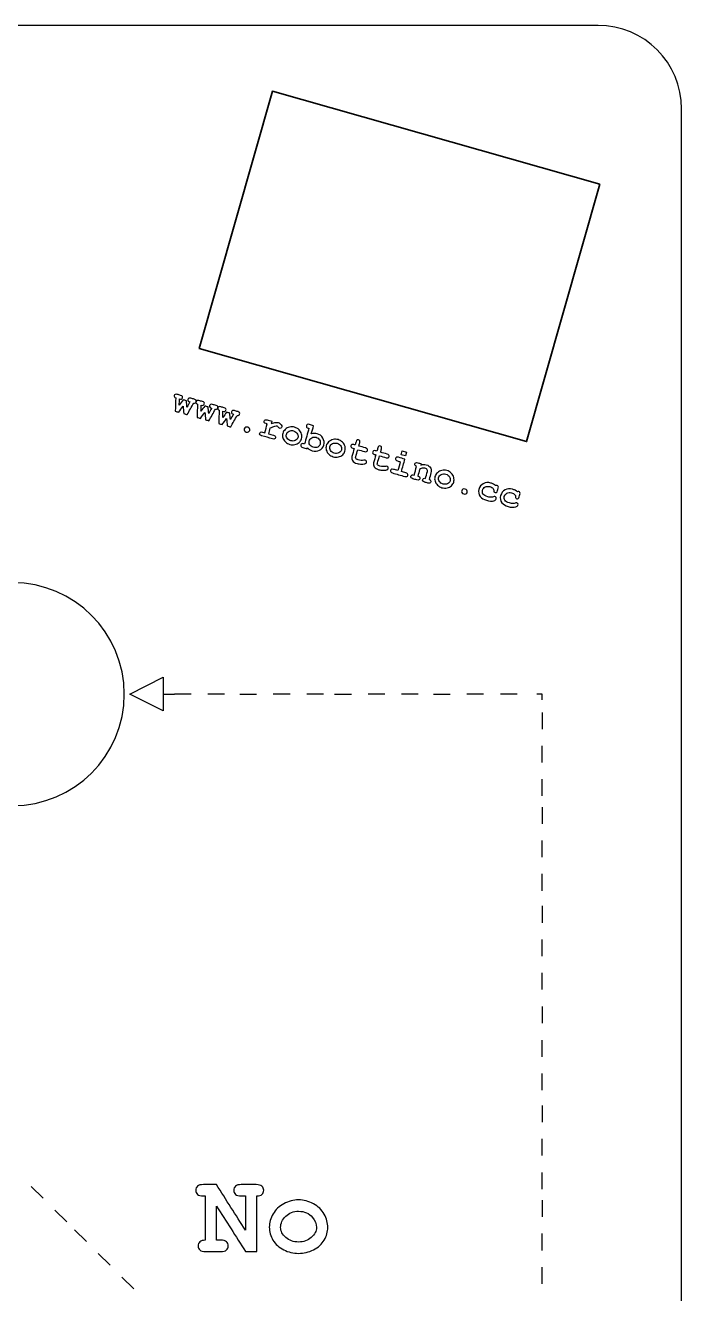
# Model space of a CAD drawing. Header units: millimetres. Extents: x 20 to 629, y 4 to 485.
# Drawn here: x 202.3 to 320, y 257.4 to 485 of the extents above; entities that cross this region are included whole.
import ezdxf

# ---------------------------------------------------------------- set-up
doc = ezdxf.new("R2010")
doc.units = ezdxf.units.MM
doc.header["$MEASUREMENT"] = 0
doc.layers.add('incisione', color=6, linetype='Continuous', true_color=0xff00ff)
doc.layers.add('taglio', color=178, linetype='Continuous', true_color=0x000000)

msp = doc.modelspace()

# ---------------------------------------------------------------- linework, layer by layer
at = {"layer": 'incisione'}
for p, q in [((269.66, 407.96), (269.85, 408.65)), ((270.43, 407.74), (269.66, 407.96)), ((269.85, 408.65), (270.63, 408.43)), ((270.63, 408.43), (270.43, 407.74))]:
    msp.add_line(p, q, dxfattribs=at)
msp.add_lwpolyline([(221, 365.01), (226.99, 368.04), (226.99, 362.04)], close=True, dxfattribs=at)
for points in [[(226.99, 365), (229, 365)], [(232, 365), (229, 365)], [(238, 365), (235, 365)], [(240.74, 365), (243.74, 365)], [(249.74, 365), (246.74, 365)], [(255.74, 365), (252.74, 365)], [(257.74, 365), (260.74, 365)], [(266.74, 365), (263.74, 365)], [(272.74, 365), (269.74, 365)], [(275.48, 365), (278.48, 365)], [(284.48, 365), (281.48, 365)], [(290.48, 365), (287.48, 365)], [(295, 364), (295, 365), (294, 365)], [(295, 361.74), (295, 358.74)], [(295, 352.74), (295, 355.74)], [(295, 346.74), (295, 349.74)], [(295, 344.74), (295, 341.74)], [(295, 335.74), (295, 338.74)], [(295, 329.74), (295, 332.74)], [(295, 327), (295, 324)], [(295, 318), (295, 321)], [(295, 312), (295, 315)], [(295, 308.95), (295, 305.95)], [(295, 299.95), (295, 302.95)], [(295, 293.95), (295, 296.95)], [(295, 291.21), (295, 288.21)], [(295, 282.21), (295, 285.21)], [(295, 276.21), (295, 279.21)], [(205.44, 274.56), (203.32, 276.68)], [(295, 274.21), (295, 271.21)], [(209.68, 270.32), (207.56, 272.44)], [(211.09, 268.91), (213.21, 266.79)], [(295, 265.21), (295, 268.21)], [(217.46, 262.54), (215.34, 264.66)], [(295, 259.21), (295, 262.21)], [(221.7, 258.3), (219.58, 260.42)]]:
    msp.add_lwpolyline(points, dxfattribs=at)
for points, knots in [([(230.55, 416.67), (230.29, 416.31), (230.03, 415.96), (229.76, 415.6), (229.56, 415.66), (229.35, 415.72), (229.15, 415.77), (229.18, 416.57), (229.21, 417.37), (229.24, 418.16), (229.12, 418.2), (229.04, 418.26), (229, 418.34), (228.96, 418.42), (228.95, 418.5), (228.97, 418.59), (229, 418.69), (229.06, 418.75), (229.14, 418.8), (229.22, 418.84), (229.34, 418.83), (229.5, 418.79), (229.7, 418.73), (229.9, 418.68), (230.11, 418.62), (230.26, 418.57), (230.37, 418.51), (230.42, 418.43), (230.46, 418.35), (230.48, 418.26), (230.45, 418.17), (230.42, 418.07), (230.36, 418), (230.26, 417.95), (230.19, 417.92), (230.07, 417.92), (229.9, 417.97), (229.89, 417.6), (229.87, 417.24), (229.86, 416.87), (230.09, 417.18), (230.33, 417.5), (230.56, 417.81), (230.76, 417.76), (230.95, 417.7), (231.14, 417.65), (231.18, 417.26), (231.21, 416.87), (231.25, 416.48), (231.43, 416.79), (231.61, 417.11), (231.79, 417.43), (231.63, 417.48), (231.53, 417.53), (231.49, 417.57), (231.41, 417.67), (231.38, 417.77), (231.42, 417.9), (231.44, 417.99), (231.5, 418.06), (231.58, 418.1), (231.67, 418.14), (231.79, 418.14), (231.94, 418.1), (232.15, 418.04), (232.35, 417.98), (232.56, 417.92), (232.71, 417.88), (232.82, 417.81), (232.87, 417.74), (232.92, 417.66), (232.93, 417.57), (232.9, 417.47), (232.87, 417.38), (232.82, 417.32), (232.75, 417.27), (232.67, 417.23), (232.58, 417.22), (232.46, 417.24), (232.07, 416.55), (231.68, 415.86), (231.29, 415.16), (231.09, 415.22), (230.89, 415.28), (230.69, 415.34), (230.64, 415.78), (230.6, 416.23), (230.55, 416.67)], [0, 0, 0, 0, 1, 1, 1, 2, 2, 2, 3, 3, 3, 4, 4, 4, 5, 5, 5, 6, 6, 6, 7, 7, 7, 8, 8, 8, 9, 9, 9, 10, 10, 10, 11, 11, 11, 12, 12, 12, 13, 13, 13, 14, 14, 14, 15, 15, 15, 16, 16, 16, 17, 17, 17, 18, 18, 18, 19, 19, 19, 20, 20, 20, 21, 21, 21, 22, 22, 22, 23, 23, 23, 24, 24, 24, 25, 25, 25, 26, 26, 26, 27, 27, 27, 28, 28, 28, 29, 29, 29, 29]), ([(234.46, 415.56), (234.19, 415.21), (233.93, 414.85), (233.66, 414.49), (233.46, 414.55), (233.26, 414.61), (233.05, 414.66), (233.08, 415.46), (233.11, 416.26), (233.14, 417.05), (233.02, 417.09), (232.94, 417.15), (232.9, 417.23), (232.86, 417.31), (232.85, 417.39), (232.87, 417.48), (232.9, 417.58), (232.96, 417.64), (233.04, 417.69), (233.12, 417.73), (233.24, 417.73), (233.4, 417.68), (233.6, 417.62), (233.81, 417.57), (234.01, 417.51), (234.16, 417.46), (234.27, 417.4), (234.32, 417.32), (234.37, 417.24), (234.38, 417.16), (234.35, 417.06), (234.32, 416.96), (234.26, 416.89), (234.16, 416.84), (234.09, 416.81), (233.97, 416.81), (233.81, 416.86), (233.79, 416.49), (233.78, 416.13), (233.76, 415.76), (234, 416.07), (234.23, 416.39), (234.46, 416.7), (234.66, 416.65), (234.85, 416.59), (235.04, 416.54), (235.08, 416.15), (235.11, 415.76), (235.15, 415.37), (235.33, 415.69), (235.51, 416.01), (235.7, 416.33), (235.53, 416.37), (235.43, 416.42), (235.39, 416.46), (235.31, 416.56), (235.28, 416.67), (235.32, 416.79), (235.35, 416.88), (235.4, 416.95), (235.48, 416.99), (235.57, 417.03), (235.69, 417.03), (235.85, 416.99), (236.05, 416.93), (236.25, 416.87), (236.46, 416.81), (236.61, 416.77), (236.72, 416.71), (236.77, 416.63), (236.82, 416.55), (236.83, 416.46), (236.8, 416.36), (236.78, 416.27), (236.73, 416.21), (236.65, 416.17), (236.57, 416.12), (236.48, 416.11), (236.36, 416.14), (235.97, 415.44), (235.58, 414.75), (235.19, 414.06), (234.99, 414.11), (234.79, 414.17), (234.59, 414.23), (234.55, 414.67), (234.5, 415.12), (234.46, 415.56)], [0, 0, 0, 0, 1, 1, 1, 2, 2, 2, 3, 3, 3, 4, 4, 4, 5, 5, 5, 6, 6, 6, 7, 7, 7, 8, 8, 8, 9, 9, 9, 10, 10, 10, 11, 11, 11, 12, 12, 12, 13, 13, 13, 14, 14, 14, 15, 15, 15, 16, 16, 16, 17, 17, 17, 18, 18, 18, 19, 19, 19, 20, 20, 20, 21, 21, 21, 22, 22, 22, 23, 23, 23, 24, 24, 24, 25, 25, 25, 26, 26, 26, 27, 27, 27, 28, 28, 28, 29, 29, 29, 29]), ([(238.36, 414.45), (238.09, 414.1), (237.83, 413.74), (237.57, 413.38), (237.36, 413.44), (237.16, 413.5), (236.95, 413.56), (236.98, 414.35), (237.01, 415.15), (237.04, 415.94), (236.92, 415.98), (236.84, 416.04), (236.8, 416.12), (236.76, 416.2), (236.75, 416.28), (236.78, 416.37), (236.8, 416.47), (236.86, 416.53), (236.94, 416.58), (237.03, 416.62), (237.15, 416.62), (237.3, 416.57), (237.5, 416.51), (237.71, 416.46), (237.91, 416.4), (238.07, 416.35), (238.17, 416.29), (238.22, 416.21), (238.27, 416.13), (238.28, 416.05), (238.25, 415.95), (238.22, 415.85), (238.16, 415.78), (238.07, 415.73), (237.99, 415.7), (237.87, 415.71), (237.71, 415.75), (237.69, 415.39), (237.68, 415.02), (237.66, 414.65), (237.9, 414.96), (238.13, 415.28), (238.37, 415.59), (238.56, 415.54), (238.75, 415.48), (238.94, 415.43), (238.98, 415.04), (239.01, 414.65), (239.05, 414.26), (239.23, 414.58), (239.41, 414.9), (239.6, 415.22), (239.44, 415.26), (239.33, 415.31), (239.29, 415.35), (239.21, 415.45), (239.19, 415.56), (239.22, 415.68), (239.25, 415.77), (239.3, 415.84), (239.39, 415.88), (239.47, 415.92), (239.59, 415.92), (239.75, 415.88), (239.95, 415.82), (240.16, 415.76), (240.36, 415.7), (240.52, 415.66), (240.62, 415.6), (240.67, 415.52), (240.72, 415.44), (240.73, 415.35), (240.7, 415.25), (240.68, 415.16), (240.63, 415.1), (240.55, 415.06), (240.48, 415.01), (240.38, 415), (240.26, 415.03), (239.87, 414.33), (239.48, 413.64), (239.1, 412.95), (238.89, 413), (238.69, 413.06), (238.49, 413.12), (238.45, 413.56), (238.4, 414.01), (238.36, 414.45)], [0, 0, 0, 0, 1, 1, 1, 2, 2, 2, 3, 3, 3, 4, 4, 4, 5, 5, 5, 6, 6, 6, 7, 7, 7, 8, 8, 8, 9, 9, 9, 10, 10, 10, 11, 11, 11, 12, 12, 12, 13, 13, 13, 14, 14, 14, 15, 15, 15, 16, 16, 16, 17, 17, 17, 18, 18, 18, 19, 19, 19, 20, 20, 20, 21, 21, 21, 22, 22, 22, 23, 23, 23, 24, 24, 24, 25, 25, 25, 26, 26, 26, 27, 27, 27, 28, 28, 28, 29, 29, 29, 29]), ([(246.5, 413.96), (246.2, 414.04), (245.91, 414.12), (245.61, 414.21), (245.46, 414.25), (245.34, 414.25), (245.25, 414.21), (245.17, 414.17), (245.11, 414.1), (245.09, 414.01), (245.06, 413.91), (245.07, 413.82), (245.12, 413.74), (245.17, 413.66), (245.27, 413.6), (245.43, 413.56), (245.51, 413.53), (245.58, 413.51), (245.66, 413.49), (245.51, 412.96), (245.36, 412.44), (245.21, 411.91), (245.08, 411.95), (244.96, 411.98), (244.83, 412.02), (244.67, 412.06), (244.55, 412.07), (244.47, 412.02), (244.38, 411.98), (244.33, 411.91), (244.3, 411.82), (244.27, 411.72), (244.28, 411.63), (244.33, 411.55), (244.38, 411.48), (244.48, 411.41), (244.64, 411.37), (245.3, 411.18), (245.95, 411), (246.61, 410.81), (246.76, 410.77), (246.88, 410.76), (246.97, 410.81), (247.05, 410.85), (247.11, 410.91), (247.13, 411.01), (247.16, 411.11), (247.15, 411.2), (247.1, 411.28), (247.05, 411.35), (246.95, 411.42), (246.79, 411.46), (246.48, 411.55), (246.17, 411.64), (245.86, 411.72), (245.96, 412.05), (246.05, 412.38), (246.14, 412.71), (246.48, 412.86), (246.75, 412.96), (246.97, 413.03), (247.18, 413.09), (247.33, 413.11), (247.42, 413.08), (247.49, 413.06), (247.56, 413), (247.63, 412.89), (247.69, 412.79), (247.77, 412.72), (247.85, 412.7), (247.94, 412.68), (248.03, 412.69), (248.11, 412.73), (248.19, 412.78), (248.25, 412.85), (248.27, 412.94), (248.3, 413.05), (248.27, 413.18), (248.16, 413.32), (248.01, 413.54), (247.82, 413.67), (247.61, 413.73), (247.47, 413.77), (247.32, 413.78), (247.14, 413.76), (246.96, 413.74), (246.71, 413.67), (246.38, 413.55), (246.42, 413.69), (246.46, 413.82), (246.5, 413.96)], [-30, -30, -30, -30, -29, -29, -29, -28, -28, -28, -27, -27, -27, -26, -26, -26, -25, -25, -25, -24, -24, -24, -23, -23, -23, -22, -22, -22, -21, -21, -21, -20, -20, -20, -19, -19, -19, -18, -18, -18, -17, -17, -17, -16, -16, -16, -15, -15, -15, -14, -14, -14, -13, -13, -13, -12, -12, -12, -11, -11, -11, -10, -10, -10, -9, -9, -9, -8, -8, -8, -7, -7, -7, -6, -6, -6, -5, -5, -5, -4, -4, -4, -3, -3, -3, -2, -2, -2, -1, -1, -1, 0, 0, 0, 0]), ([(242.5, 412.33), (242.47, 412.21), (242.39, 412.12), (242.28, 412.06), (242.17, 412), (242.04, 411.99), (241.89, 412.04), (241.74, 412.08), (241.63, 412.16), (241.57, 412.26), (241.5, 412.37), (241.49, 412.49), (241.52, 412.61), (241.56, 412.73), (241.63, 412.82), (241.74, 412.88), (241.85, 412.94), (241.98, 412.94), (242.14, 412.9), (242.29, 412.86), (242.4, 412.78), (242.46, 412.68), (242.52, 412.57), (242.54, 412.45), (242.5, 412.33)], [0, 0, 0, 0, 1, 1, 1, 2, 2, 2, 3, 3, 3, 4, 4, 4, 5, 5, 5, 6, 6, 6, 7, 7, 7, 8, 8, 8, 8]), ([(251.8, 410.83), (251.73, 410.58), (251.59, 410.36), (251.39, 410.17), (251.18, 409.97), (250.92, 409.84), (250.61, 409.78), (250.29, 409.72), (249.99, 409.73), (249.69, 409.82), (249.39, 409.9), (249.13, 410.05), (248.9, 410.27), (248.67, 410.48), (248.51, 410.72), (248.44, 411), (248.36, 411.27), (248.36, 411.54), (248.43, 411.8), (248.51, 412.06), (248.65, 412.29), (248.87, 412.5), (249.08, 412.71), (249.35, 412.85), (249.66, 412.92), (249.97, 412.98), (250.27, 412.98), (250.56, 412.89), (250.86, 412.81), (251.12, 412.65), (251.36, 412.43), (251.59, 412.2), (251.74, 411.95), (251.81, 411.66), (251.88, 411.37), (251.87, 411.09), (251.8, 410.83)], [0, 0, 0, 0, 1, 1, 1, 2, 2, 2, 3, 3, 3, 4, 4, 4, 5, 5, 5, 6, 6, 6, 7, 7, 7, 8, 8, 8, 9, 9, 9, 10, 10, 10, 11, 11, 11, 12, 12, 12, 12]), ([(251.15, 411.01), (251.21, 411.22), (251.19, 411.44), (251.09, 411.66), (250.95, 411.95), (250.71, 412.15), (250.38, 412.24), (250.09, 412.33), (249.81, 412.3), (249.56, 412.17), (249.31, 412.04), (249.15, 411.85), (249.08, 411.6), (249.02, 411.4), (249.07, 411.18), (249.22, 410.94), (249.37, 410.71), (249.59, 410.55), (249.88, 410.47), (250.17, 410.39), (250.44, 410.41), (250.69, 410.53), (250.94, 410.65), (251.09, 410.81), (251.15, 411.01)], [0, 0, 0, 0, 1, 1, 1, 2, 2, 2, 3, 3, 3, 4, 4, 4, 5, 5, 5, 6, 6, 6, 7, 7, 7, 8, 8, 8, 8]), ([(253.97, 413.17), (253.83, 412.68), (253.69, 412.19), (253.55, 411.71), (253.74, 411.77), (253.92, 411.8), (254.1, 411.8), (254.28, 411.81), (254.45, 411.79), (254.62, 411.74), (255.07, 411.61), (255.41, 411.35), (255.63, 410.95), (255.86, 410.55), (255.91, 410.13), (255.78, 409.69), (255.66, 409.26), (255.41, 408.96), (255.04, 408.76), (254.66, 408.56), (254.22, 408.53), (253.73, 408.67), (253.56, 408.72), (253.4, 408.79), (253.25, 408.88), (253.1, 408.97), (252.97, 409.08), (252.84, 409.21), (252.83, 409.16), (252.81, 409.1), (252.8, 409.05), (252.54, 409.12), (252.29, 409.19), (252.03, 409.27), (251.88, 409.31), (251.77, 409.37), (251.73, 409.45), (251.68, 409.53), (251.66, 409.62), (251.69, 409.72), (251.72, 409.81), (251.78, 409.88), (251.86, 409.92), (251.95, 409.96), (252.06, 409.96), (252.22, 409.92), (252.26, 409.91), (252.29, 409.9), (252.33, 409.89), (252.6, 410.82), (252.86, 411.76), (253.13, 412.7), (253.09, 412.71), (253.06, 412.72), (253.02, 412.73), (252.86, 412.78), (252.76, 412.84), (252.71, 412.92), (252.66, 413), (252.65, 413.09), (252.68, 413.18), (252.71, 413.28), (252.76, 413.35), (252.84, 413.39), (252.93, 413.43), (253.05, 413.43), (253.21, 413.38), (253.46, 413.31), (253.71, 413.24), (253.97, 413.17)], [0, 0, 0, 0, 1, 1, 1, 2, 2, 2, 3, 3, 3, 4, 4, 4, 5, 5, 5, 6, 6, 6, 7, 7, 7, 8, 8, 8, 9, 9, 9, 10, 10, 10, 11, 11, 11, 12, 12, 12, 13, 13, 13, 14, 14, 14, 15, 15, 15, 16, 16, 16, 17, 17, 17, 18, 18, 18, 19, 19, 19, 20, 20, 20, 21, 21, 21, 22, 22, 22, 23, 23, 23, 23]), ([(255.13, 409.85), (255.2, 410.12), (255.17, 410.37), (255.04, 410.61), (254.9, 410.85), (254.7, 411.01), (254.43, 411.09), (254.16, 411.17), (253.9, 411.14), (253.66, 411.01), (253.42, 410.87), (253.26, 410.68), (253.18, 410.41), (253.12, 410.18), (253.15, 409.96), (253.27, 409.75), (253.4, 409.55), (253.61, 409.41), (253.92, 409.32), (254.23, 409.23), (254.49, 409.24), (254.71, 409.35), (254.92, 409.45), (255.06, 409.62), (255.13, 409.85)], [0, 0, 0, 0, 1, 1, 1, 2, 2, 2, 3, 3, 3, 4, 4, 4, 5, 5, 5, 6, 6, 6, 7, 7, 7, 8, 8, 8, 8]), ([(259.6, 408.61), (259.53, 408.36), (259.39, 408.14), (259.19, 407.95), (258.98, 407.75), (258.72, 407.63), (258.41, 407.56), (258.1, 407.5), (257.79, 407.52), (257.49, 407.6), (257.2, 407.69), (256.93, 407.83), (256.7, 408.05), (256.47, 408.26), (256.32, 408.51), (256.24, 408.78), (256.17, 409.06), (256.16, 409.32), (256.24, 409.58), (256.31, 409.84), (256.46, 410.07), (256.67, 410.28), (256.89, 410.49), (257.15, 410.63), (257.46, 410.7), (257.77, 410.77), (258.07, 410.76), (258.37, 410.67), (258.66, 410.59), (258.93, 410.43), (259.16, 410.21), (259.39, 409.98), (259.54, 409.73), (259.61, 409.44), (259.68, 409.15), (259.68, 408.88), (259.6, 408.61)], [0, 0, 0, 0, 1, 1, 1, 2, 2, 2, 3, 3, 3, 4, 4, 4, 5, 5, 5, 6, 6, 6, 7, 7, 7, 8, 8, 8, 9, 9, 9, 10, 10, 10, 11, 11, 11, 12, 12, 12, 12]), ([(258.95, 408.8), (259.01, 409), (258.99, 409.22), (258.89, 409.44), (258.75, 409.73), (258.52, 409.93), (258.18, 410.02), (257.89, 410.11), (257.62, 410.08), (257.37, 409.95), (257.11, 409.82), (256.95, 409.63), (256.88, 409.38), (256.83, 409.18), (256.87, 408.96), (257.02, 408.73), (257.17, 408.49), (257.39, 408.33), (257.68, 408.25), (257.97, 408.17), (258.24, 408.19), (258.49, 408.31), (258.74, 408.43), (258.89, 408.59), (258.95, 408.8)], [0, 0, 0, 0, 1, 1, 1, 2, 2, 2, 3, 3, 3, 4, 4, 4, 5, 5, 5, 6, 6, 6, 7, 7, 7, 8, 8, 8, 8]), ([(261.89, 408.87), (261.77, 408.44), (261.65, 408), (261.52, 407.57), (261.48, 407.43), (261.49, 407.33), (261.53, 407.27), (261.6, 407.17), (261.75, 407.09), (261.98, 407.03), (262.31, 406.93), (262.64, 406.92), (262.96, 406.98), (263.08, 407), (263.17, 407.01), (263.24, 406.99), (263.32, 406.97), (263.38, 406.91), (263.43, 406.83), (263.47, 406.75), (263.48, 406.67), (263.46, 406.57), (263.43, 406.49), (263.38, 406.43), (263.29, 406.38), (263.16, 406.31), (262.93, 406.28), (262.6, 406.28), (262.27, 406.29), (262, 406.32), (261.79, 406.38), (261.39, 406.49), (261.11, 406.67), (260.96, 406.9), (260.8, 407.13), (260.76, 407.37), (260.84, 407.63), (260.97, 408.11), (261.11, 408.58), (261.24, 409.06), (261.16, 409.08), (261.09, 409.1), (261.01, 409.13), (260.85, 409.17), (260.75, 409.23), (260.7, 409.31), (260.65, 409.39), (260.64, 409.48), (260.67, 409.58), (260.69, 409.67), (260.75, 409.74), (260.83, 409.78), (260.92, 409.82), (261.04, 409.82), (261.19, 409.78), (261.27, 409.76), (261.35, 409.73), (261.43, 409.71), (261.48, 409.91), (261.54, 410.1), (261.6, 410.3), (261.64, 410.45), (261.7, 410.56), (261.78, 410.61), (261.86, 410.66), (261.95, 410.67), (262.05, 410.64), (262.14, 410.61), (262.21, 410.56), (262.25, 410.47), (262.29, 410.39), (262.29, 410.27), (262.25, 410.11), (262.19, 409.92), (262.13, 409.72), (262.08, 409.53), (262.48, 409.41), (262.88, 409.3), (263.28, 409.18), (263.44, 409.14), (263.54, 409.08), (263.59, 409), (263.64, 408.92), (263.65, 408.83), (263.62, 408.73), (263.6, 408.64), (263.54, 408.57), (263.46, 408.53), (263.37, 408.49), (263.25, 408.49), (263.1, 408.53), (262.7, 408.65), (262.3, 408.76), (261.89, 408.87)], [0, 0, 0, 0, 1, 1, 1, 2, 2, 2, 3, 3, 3, 4, 4, 4, 5, 5, 5, 6, 6, 6, 7, 7, 7, 8, 8, 8, 9, 9, 9, 10, 10, 10, 11, 11, 11, 12, 12, 12, 13, 13, 13, 14, 14, 14, 15, 15, 15, 16, 16, 16, 17, 17, 17, 18, 18, 18, 19, 19, 19, 20, 20, 20, 21, 21, 21, 22, 22, 22, 23, 23, 23, 24, 24, 24, 25, 25, 25, 26, 26, 26, 27, 27, 27, 28, 28, 28, 29, 29, 29, 30, 30, 30, 31, 31, 31, 31]), ([(265.8, 407.77), (265.67, 407.33), (265.55, 406.9), (265.42, 406.46), (265.38, 406.32), (265.39, 406.22), (265.43, 406.16), (265.5, 406.06), (265.65, 405.98), (265.88, 405.92), (266.21, 405.83), (266.54, 405.81), (266.86, 405.87), (266.98, 405.89), (267.08, 405.9), (267.14, 405.88), (267.22, 405.86), (267.29, 405.8), (267.33, 405.72), (267.37, 405.64), (267.38, 405.56), (267.36, 405.46), (267.33, 405.38), (267.28, 405.32), (267.19, 405.27), (267.06, 405.2), (266.83, 405.17), (266.5, 405.17), (266.17, 405.18), (265.9, 405.21), (265.69, 405.27), (265.29, 405.38), (265.01, 405.56), (264.86, 405.79), (264.71, 406.02), (264.67, 406.26), (264.74, 406.52), (264.87, 407), (265.01, 407.47), (265.14, 407.95), (265.07, 407.97), (264.99, 407.99), (264.91, 408.02), (264.75, 408.06), (264.65, 408.12), (264.6, 408.2), (264.55, 408.28), (264.54, 408.37), (264.57, 408.47), (264.59, 408.56), (264.65, 408.63), (264.73, 408.67), (264.82, 408.71), (264.94, 408.71), (265.09, 408.67), (265.17, 408.65), (265.25, 408.62), (265.33, 408.6), (265.39, 408.8), (265.44, 408.99), (265.5, 409.19), (265.54, 409.34), (265.6, 409.45), (265.68, 409.5), (265.76, 409.55), (265.85, 409.56), (265.95, 409.53), (266.04, 409.5), (266.11, 409.45), (266.15, 409.36), (266.19, 409.28), (266.19, 409.16), (266.15, 409), (266.09, 408.81), (266.04, 408.61), (265.98, 408.42), (266.38, 408.3), (266.78, 408.19), (267.18, 408.07), (267.34, 408.03), (267.44, 407.97), (267.49, 407.89), (267.54, 407.81), (267.55, 407.72), (267.53, 407.62), (267.5, 407.53), (267.44, 407.46), (267.36, 407.42), (267.28, 407.38), (267.16, 407.38), (267, 407.42), (266.6, 407.54), (266.2, 407.65), (265.8, 407.77)], [0, 0, 0, 0, 1, 1, 1, 2, 2, 2, 3, 3, 3, 4, 4, 4, 5, 5, 5, 6, 6, 6, 7, 7, 7, 8, 8, 8, 9, 9, 9, 10, 10, 10, 11, 11, 11, 12, 12, 12, 13, 13, 13, 14, 14, 14, 15, 15, 15, 16, 16, 16, 17, 17, 17, 18, 18, 18, 19, 19, 19, 20, 20, 20, 21, 21, 21, 22, 22, 22, 23, 23, 23, 24, 24, 24, 25, 25, 25, 26, 26, 26, 27, 27, 27, 28, 28, 28, 29, 29, 29, 30, 30, 30, 31, 31, 31, 31]), ([(270.36, 407.17), (270.15, 406.43), (269.94, 405.68), (269.73, 404.94), (269.99, 404.86), (270.25, 404.79), (270.51, 404.72), (270.67, 404.67), (270.77, 404.61), (270.82, 404.53), (270.87, 404.45), (270.88, 404.36), (270.85, 404.26), (270.83, 404.17), (270.77, 404.1), (270.69, 404.06), (270.6, 404.02), (270.48, 404.02), (270.33, 404.06), (269.59, 404.27), (268.85, 404.48), (268.11, 404.69), (267.96, 404.74), (267.85, 404.8), (267.8, 404.88), (267.75, 404.96), (267.74, 405.05), (267.77, 405.14), (267.8, 405.24), (267.85, 405.31), (267.94, 405.35), (268.02, 405.39), (268.14, 405.39), (268.3, 405.34), (268.56, 405.27), (268.82, 405.2), (269.08, 405.12), (269.23, 405.65), (269.38, 406.18), (269.53, 406.7), (269.35, 406.75), (269.18, 406.8), (269, 406.85), (268.85, 406.9), (268.75, 406.96), (268.7, 407.04), (268.65, 407.12), (268.64, 407.21), (268.66, 407.3), (268.69, 407.4), (268.75, 407.47), (268.83, 407.51), (268.91, 407.55), (269.03, 407.55), (269.19, 407.5), (269.58, 407.39), (269.97, 407.28), (270.36, 407.17)], [0, 0, 0, 0, 1, 1, 1, 2, 2, 2, 3, 3, 3, 4, 4, 4, 5, 5, 5, 6, 6, 6, 7, 7, 7, 8, 8, 8, 9, 9, 9, 10, 10, 10, 11, 11, 11, 12, 12, 12, 13, 13, 13, 14, 14, 14, 15, 15, 15, 16, 16, 16, 17, 17, 17, 18, 18, 18, 19, 19, 19, 19]), ([(273.28, 406.34), (273.08, 406.4), (272.87, 406.46), (272.67, 406.51), (272.51, 406.56), (272.39, 406.56), (272.31, 406.52), (272.22, 406.48), (272.17, 406.41), (272.14, 406.31), (272.11, 406.22), (272.12, 406.13), (272.17, 406.05), (272.22, 405.97), (272.31, 405.91), (272.45, 405.87), (272.3, 405.35), (272.15, 404.82), (272, 404.29), (271.83, 404.34), (271.72, 404.35), (271.66, 404.34), (271.54, 404.3), (271.46, 404.22), (271.43, 404.1), (271.4, 404.01), (271.41, 403.92), (271.46, 403.84), (271.51, 403.76), (271.61, 403.7), (271.77, 403.65), (272.02, 403.58), (272.26, 403.51), (272.51, 403.44), (272.67, 403.4), (272.79, 403.4), (272.87, 403.44), (272.95, 403.48), (273.01, 403.55), (273.04, 403.64), (273.07, 403.77), (273.05, 403.87), (272.96, 403.97), (272.92, 404.01), (272.82, 404.06), (272.65, 404.11), (272.76, 404.51), (272.88, 404.91), (272.99, 405.32), (273.22, 405.46), (273.4, 405.54), (273.53, 405.56), (273.66, 405.59), (273.8, 405.58), (273.95, 405.54), (274.15, 405.48), (274.29, 405.4), (274.36, 405.28), (274.42, 405.2), (274.43, 405.08), (274.39, 404.94), (274.27, 404.53), (274.15, 404.12), (274.04, 403.71), (273.9, 403.75), (273.79, 403.75), (273.71, 403.71), (273.62, 403.67), (273.57, 403.6), (273.54, 403.5), (273.51, 403.41), (273.53, 403.32), (273.58, 403.24), (273.62, 403.16), (273.73, 403.1), (273.88, 403.05), (274.08, 403), (274.28, 402.94), (274.47, 402.89), (274.63, 402.84), (274.75, 402.84), (274.83, 402.88), (274.92, 402.92), (274.97, 402.99), (275, 403.09), (275.03, 403.18), (275.02, 403.27), (274.97, 403.35), (274.92, 403.43), (274.83, 403.49), (274.69, 403.53), (274.8, 403.93), (274.92, 404.33), (275.03, 404.74), (275.12, 405.05), (275.1, 405.32), (274.98, 405.56), (274.82, 405.86), (274.55, 406.07), (274.17, 406.18), (274, 406.23), (273.84, 406.25), (273.68, 406.24), (273.52, 406.23), (273.37, 406.19), (273.22, 406.12), (273.24, 406.19), (273.26, 406.27), (273.28, 406.34)], [-36, -36, -36, -36, -35, -35, -35, -34, -34, -34, -33, -33, -33, -32, -32, -32, -31, -31, -31, -30, -30, -30, -29, -29, -29, -28, -28, -28, -27, -27, -27, -26, -26, -26, -25, -25, -25, -24, -24, -24, -23, -23, -23, -22, -22, -22, -21, -21, -21, -20, -20, -20, -19, -19, -19, -18, -18, -18, -17, -17, -17, -16, -16, -16, -15, -15, -15, -14, -14, -14, -13, -13, -13, -12, -12, -12, -11, -11, -11, -10, -10, -10, -9, -9, -9, -8, -8, -8, -7, -7, -7, -6, -6, -6, -5, -5, -5, -4, -4, -4, -3, -3, -3, -2, -2, -2, -1, -1, -1, 0, 0, 0, 0]), ([(279.11, 403.07), (279.04, 402.82), (278.9, 402.59), (278.7, 402.4), (278.49, 402.21), (278.23, 402.08), (277.92, 402.02), (277.6, 401.96), (277.3, 401.97), (277, 402.05), (276.7, 402.14), (276.44, 402.29), (276.21, 402.5), (275.98, 402.71), (275.82, 402.96), (275.75, 403.23), (275.67, 403.51), (275.67, 403.77), (275.74, 404.03), (275.82, 404.29), (275.96, 404.53), (276.18, 404.74), (276.39, 404.95), (276.66, 405.08), (276.97, 405.15), (277.28, 405.22), (277.58, 405.21), (277.87, 405.13), (278.17, 405.04), (278.43, 404.89), (278.67, 404.66), (278.9, 404.44), (279.05, 404.18), (279.12, 403.89), (279.19, 403.6), (279.18, 403.33), (279.11, 403.07)], [0, 0, 0, 0, 1, 1, 1, 2, 2, 2, 3, 3, 3, 4, 4, 4, 5, 5, 5, 6, 6, 6, 7, 7, 7, 8, 8, 8, 9, 9, 9, 10, 10, 10, 11, 11, 11, 12, 12, 12, 12]), ([(278.46, 403.25), (278.52, 403.46), (278.5, 403.67), (278.4, 403.89), (278.26, 404.19), (278.02, 404.38), (277.69, 404.48), (277.39, 404.56), (277.12, 404.53), (276.87, 404.4), (276.62, 404.27), (276.46, 404.08), (276.39, 403.83), (276.33, 403.63), (276.38, 403.41), (276.53, 403.18), (276.68, 402.94), (276.9, 402.79), (277.19, 402.7), (277.48, 402.62), (277.75, 402.64), (278, 402.76), (278.25, 402.88), (278.4, 403.04), (278.46, 403.25)], [0, 0, 0, 0, 1, 1, 1, 2, 2, 2, 3, 3, 3, 4, 4, 4, 5, 5, 5, 6, 6, 6, 7, 7, 7, 8, 8, 8, 8]), ([(286.63, 402.42), (286.73, 402.47), (286.82, 402.48), (286.9, 402.46), (286.99, 402.43), (287.06, 402.38), (287.1, 402.29), (287.14, 402.21), (287.14, 402.09), (287.1, 401.94), (287.06, 401.8), (287.02, 401.66), (286.98, 401.52), (286.94, 401.36), (286.87, 401.26), (286.8, 401.21), (286.72, 401.16), (286.63, 401.15), (286.53, 401.18), (286.44, 401.2), (286.37, 401.25), (286.33, 401.32), (286.29, 401.37), (286.28, 401.46), (286.29, 401.58), (286.3, 401.71), (286.26, 401.81), (286.18, 401.9), (286.04, 402.05), (285.83, 402.16), (285.56, 402.24), (285.26, 402.32), (284.99, 402.3), (284.75, 402.18), (284.51, 402.05), (284.36, 401.85), (284.28, 401.57), (284.21, 401.32), (284.24, 401.09), (284.37, 400.89), (284.51, 400.7), (284.78, 400.54), (285.2, 400.42), (285.47, 400.35), (285.7, 400.31), (285.88, 400.32), (285.99, 400.32), (286.11, 400.35), (286.22, 400.41), (286.34, 400.46), (286.43, 400.48), (286.5, 400.46), (286.59, 400.43), (286.66, 400.38), (286.71, 400.3), (286.75, 400.21), (286.76, 400.12), (286.74, 400.04), (286.7, 399.89), (286.56, 399.78), (286.33, 399.71), (285.98, 399.6), (285.52, 399.63), (284.96, 399.79), (284.46, 399.93), (284.09, 400.15), (283.87, 400.44), (283.57, 400.83), (283.49, 401.27), (283.63, 401.75), (283.76, 402.22), (284.02, 402.56), (284.42, 402.77), (284.81, 402.99), (285.26, 403.03), (285.76, 402.88), (285.94, 402.83), (286.1, 402.77), (286.24, 402.69), (286.39, 402.61), (286.52, 402.52), (286.63, 402.42)], [0, 0, 0, 0, 1, 1, 1, 2, 2, 2, 3, 3, 3, 4, 4, 4, 5, 5, 5, 6, 6, 6, 7, 7, 7, 8, 8, 8, 9, 9, 9, 10, 10, 10, 11, 11, 11, 12, 12, 12, 13, 13, 13, 14, 14, 14, 15, 15, 15, 16, 16, 16, 17, 17, 17, 18, 18, 18, 19, 19, 19, 20, 20, 20, 21, 21, 21, 22, 22, 22, 23, 23, 23, 24, 24, 24, 25, 25, 25, 26, 26, 26, 27, 27, 27, 27]), ([(281.52, 401.24), (281.48, 401.11), (281.41, 401.02), (281.3, 400.96), (281.19, 400.91), (281.06, 400.9), (280.9, 400.94), (280.75, 400.99), (280.64, 401.06), (280.58, 401.17), (280.52, 401.28), (280.5, 401.39), (280.54, 401.51), (280.57, 401.64), (280.65, 401.73), (280.76, 401.78), (280.87, 401.84), (281, 401.85), (281.15, 401.81), (281.3, 401.76), (281.41, 401.69), (281.47, 401.58), (281.54, 401.47), (281.55, 401.36), (281.52, 401.24)], [0, 0, 0, 0, 1, 1, 1, 2, 2, 2, 3, 3, 3, 4, 4, 4, 5, 5, 5, 6, 6, 6, 7, 7, 7, 8, 8, 8, 8]), ([(290.53, 401.31), (290.63, 401.36), (290.72, 401.37), (290.8, 401.35), (290.9, 401.32), (290.96, 401.27), (291, 401.18), (291.05, 401.1), (291.04, 400.98), (291, 400.83), (290.96, 400.69), (290.92, 400.55), (290.88, 400.41), (290.84, 400.25), (290.78, 400.15), (290.7, 400.1), (290.62, 400.05), (290.53, 400.04), (290.43, 400.07), (290.34, 400.09), (290.28, 400.14), (290.23, 400.21), (290.19, 400.26), (290.18, 400.35), (290.19, 400.47), (290.2, 400.6), (290.16, 400.7), (290.08, 400.79), (289.94, 400.94), (289.73, 401.05), (289.47, 401.13), (289.16, 401.21), (288.89, 401.19), (288.65, 401.07), (288.42, 400.94), (288.26, 400.74), (288.18, 400.46), (288.11, 400.21), (288.14, 399.98), (288.28, 399.79), (288.41, 399.59), (288.69, 399.43), (289.1, 399.31), (289.37, 399.24), (289.6, 399.2), (289.79, 399.21), (289.9, 399.21), (290.01, 399.24), (290.12, 399.3), (290.24, 399.35), (290.33, 399.37), (290.41, 399.35), (290.49, 399.32), (290.56, 399.27), (290.61, 399.19), (290.65, 399.1), (290.66, 399.02), (290.64, 398.93), (290.6, 398.78), (290.46, 398.67), (290.23, 398.6), (289.88, 398.49), (289.43, 398.52), (288.86, 398.68), (288.36, 398.82), (287.99, 399.04), (287.77, 399.33), (287.47, 399.72), (287.39, 400.16), (287.53, 400.64), (287.66, 401.11), (287.92, 401.45), (288.32, 401.66), (288.71, 401.88), (289.16, 401.92), (289.66, 401.78), (289.84, 401.72), (290, 401.66), (290.14, 401.58), (290.29, 401.5), (290.42, 401.41), (290.53, 401.31)], [0, 0, 0, 0, 1, 1, 1, 2, 2, 2, 3, 3, 3, 4, 4, 4, 5, 5, 5, 6, 6, 6, 7, 7, 7, 8, 8, 8, 9, 9, 9, 10, 10, 10, 11, 11, 11, 12, 12, 12, 13, 13, 13, 14, 14, 14, 15, 15, 15, 16, 16, 16, 17, 17, 17, 18, 18, 18, 19, 19, 19, 20, 20, 20, 21, 21, 21, 22, 22, 22, 23, 23, 23, 24, 24, 24, 25, 25, 25, 26, 26, 26, 27, 27, 27, 27]), ([(236.54, 273.17), (236.54, 271.12), (236.54, 269.08), (236.54, 267.03), (236.79, 267.03), (237.03, 267.03), (237.28, 267.03), (237.77, 267.03), (238.11, 266.94), (238.32, 266.75), (238.53, 266.56), (238.63, 266.31), (238.63, 266.01), (238.63, 265.71), (238.53, 265.47), (238.32, 265.28), (238.11, 265.09), (237.77, 265), (237.28, 265), (236.39, 265), (235.5, 265), (234.61, 265), (234.13, 265), (233.78, 265.09), (233.57, 265.28), (233.36, 265.47), (233.26, 265.72), (233.26, 266.02), (233.26, 266.31), (233.36, 266.55), (233.56, 266.74), (233.77, 266.93), (234.09, 267.03), (234.51, 267.03), (234.51, 269.68), (234.51, 272.32), (234.51, 274.97), (234.41, 274.97), (234.3, 274.97), (234.2, 274.97), (233.71, 274.97), (233.36, 275.06), (233.15, 275.25), (232.95, 275.44), (232.84, 275.69), (232.84, 275.99), (232.84, 276.29), (232.95, 276.54), (233.15, 276.73), (233.36, 276.92), (233.71, 277.01), (234.2, 277.01), (234.98, 277.01), (235.76, 277), (236.54, 277), (238.27, 274.29), (240, 271.57), (241.73, 268.86), (241.73, 270.9), (241.73, 272.93), (241.73, 274.97), (241.49, 274.97), (241.24, 274.97), (241, 274.97), (240.51, 274.97), (240.16, 275.06), (239.96, 275.25), (239.75, 275.44), (239.64, 275.69), (239.64, 275.99), (239.64, 276.29), (239.75, 276.54), (239.96, 276.73), (240.16, 276.92), (240.51, 277.01), (241, 277.01), (241.89, 277.01), (242.78, 277), (243.66, 277), (244.15, 277), (244.5, 276.91), (244.71, 276.72), (244.92, 276.54), (245.02, 276.29), (245.02, 275.99), (245.02, 275.69), (244.92, 275.45), (244.71, 275.26), (244.51, 275.07), (244.19, 274.97), (243.77, 274.97), (243.77, 271.65), (243.77, 268.32), (243.77, 265), (243.1, 265), (242.43, 265), (241.76, 265), (240.02, 267.72), (238.28, 270.45), (236.54, 273.17)], [0, 0, 0, 0, 1, 1, 1, 2, 2, 2, 3, 3, 3, 4, 4, 4, 5, 5, 5, 6, 6, 6, 7, 7, 7, 8, 8, 8, 9, 9, 9, 10, 10, 10, 11, 11, 11, 12, 12, 12, 13, 13, 13, 14, 14, 14, 15, 15, 15, 16, 16, 16, 17, 17, 17, 18, 18, 18, 19, 19, 19, 20, 20, 20, 21, 21, 21, 22, 22, 22, 23, 23, 23, 24, 24, 24, 25, 25, 25, 26, 26, 26, 27, 27, 27, 28, 28, 28, 29, 29, 29, 30, 30, 30, 31, 31, 31, 32, 32, 32, 33, 33, 33, 33]), ([(256.52, 269.33), (256.52, 268.55), (256.31, 267.79), (255.88, 267.06), (255.44, 266.33), (254.8, 265.75), (253.95, 265.32), (253.09, 264.89), (252.2, 264.67), (251.27, 264.67), (250.34, 264.67), (249.46, 264.89), (248.61, 265.31), (247.77, 265.74), (247.13, 266.32), (246.68, 267.05), (246.24, 267.78), (246.02, 268.55), (246.02, 269.35), (246.02, 270.16), (246.24, 270.96), (246.69, 271.74), (247.14, 272.52), (247.79, 273.14), (248.63, 273.58), (249.47, 274.03), (250.35, 274.26), (251.27, 274.26), (252.19, 274.26), (253.08, 274.03), (253.94, 273.57), (254.79, 273.11), (255.44, 272.49), (255.87, 271.72), (256.31, 270.94), (256.52, 270.15), (256.52, 269.33)], [0, 0, 0, 0, 1, 1, 1, 2, 2, 2, 3, 3, 3, 4, 4, 4, 5, 5, 5, 6, 6, 6, 7, 7, 7, 8, 8, 8, 9, 9, 9, 10, 10, 10, 11, 11, 11, 12, 12, 12, 12]), ([(254.5, 269.32), (254.5, 269.97), (254.26, 270.57), (253.79, 271.12), (253.15, 271.86), (252.31, 272.23), (251.27, 272.23), (250.35, 272.23), (249.58, 271.93), (248.97, 271.35), (248.36, 270.76), (248.05, 270.08), (248.05, 269.31), (248.05, 268.67), (248.36, 268.08), (248.98, 267.53), (249.6, 266.98), (250.36, 266.7), (251.27, 266.7), (252.18, 266.7), (252.94, 266.98), (253.56, 267.53), (254.18, 268.08), (254.5, 268.68), (254.5, 269.32)], [0, 0, 0, 0, 1, 1, 1, 2, 2, 2, 3, 3, 3, 4, 4, 4, 5, 5, 5, 6, 6, 6, 7, 7, 7, 8, 8, 8, 8])]:
    msp.add_open_spline(points, degree=3, knots=knots, dxfattribs=at)
at = {"layer": 'taglio'}
for p, q in [((305, 485), (35, 485)), ((320, 19), (320, 470))]:
    msp.add_line(p, q, dxfattribs=at)
at = {"layer": 'taglio', "lineweight": 35}
msp.add_lwpolyline([(305.31, 456.5), (246.59, 473.19), (233.46, 427.02), (292.18, 410.33)], close=True, dxfattribs=at)
at = {"layer": 'taglio'}
for centre, radius, start, end in [((305, 470), 15, 0, 90), ((200, 365), 20, 0, 90), ((200, 365), 20, 270, 0)]:
    msp.add_arc(centre, radius, start, end, dxfattribs=at)

doc.saveas('drawing.dxf')
